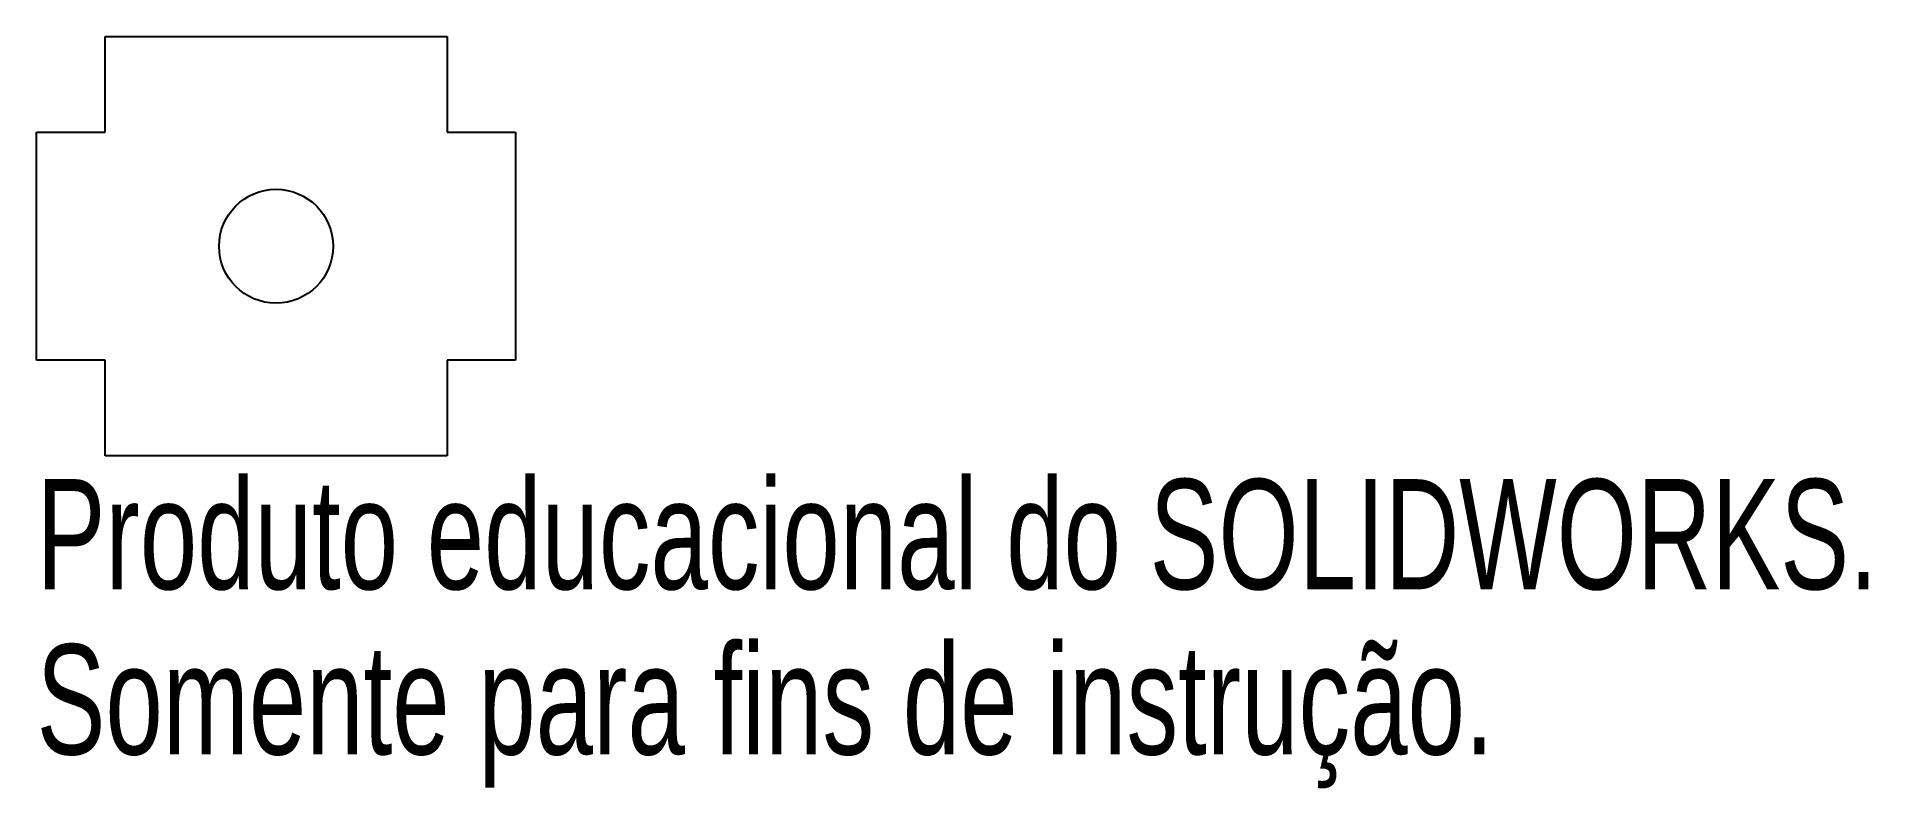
# Model space of a CAD drawing. Header units: millimetres. Extents: x 58.5 to 138.8, y -23.8 to 9.2.
import ezdxf

# ---------------------------------------------------------------- set-up
doc = ezdxf.new("R2010")
doc.units = ezdxf.units.MM
doc.styles.add('SLDTEXTSTYLE0', font='TXT', dxfattribs={"width": 0.7})

msp = doc.modelspace()

# ---------------------------------------------------------------- linework, layer by layer
at = {"color": 7, "linetype": 'Continuous', "lineweight": 25}
for p, q in [((61.5, 9.2), (76.5, 9.2)), ((61.5, 5), (61.5, 9.2)), ((76.5, 9.2), (76.5, 5)), ((58.5, -5), (58.5, 5)), ((58.5, 5), (61.5, 5)), ((76.5, 5), (79.5, 5)), ((79.5, 5), (79.5, -5)), ((61.5, -5), (58.5, -5)), ((61.5, -9.2), (61.5, -5)), ((79.5, -5), (76.5, -5)), ((76.5, -5), (76.5, -9.2)), ((76.5, -9.2), (61.5, -9.2))]:
    msp.add_line(p, q, dxfattribs=at)
msp.add_circle((69, 0), 2.5, dxfattribs=at)

# ---------------------------------------------------------------- texts
at = {"color": 7, "linetype": 'Continuous', "char_height": 4.83362, "attachment_point": 1, "style": 'SLDTEXTSTYLE0'}
for s, insert in [('Produto educacional do SOLIDWORKS.', (58.5, -10.219)), ('Somente para fins de instrução.', (58.5, -17.47))]:
    msp.add_mtext(s, dxfattribs=dict(at, insert=insert))

doc.saveas('drawing.dxf')
